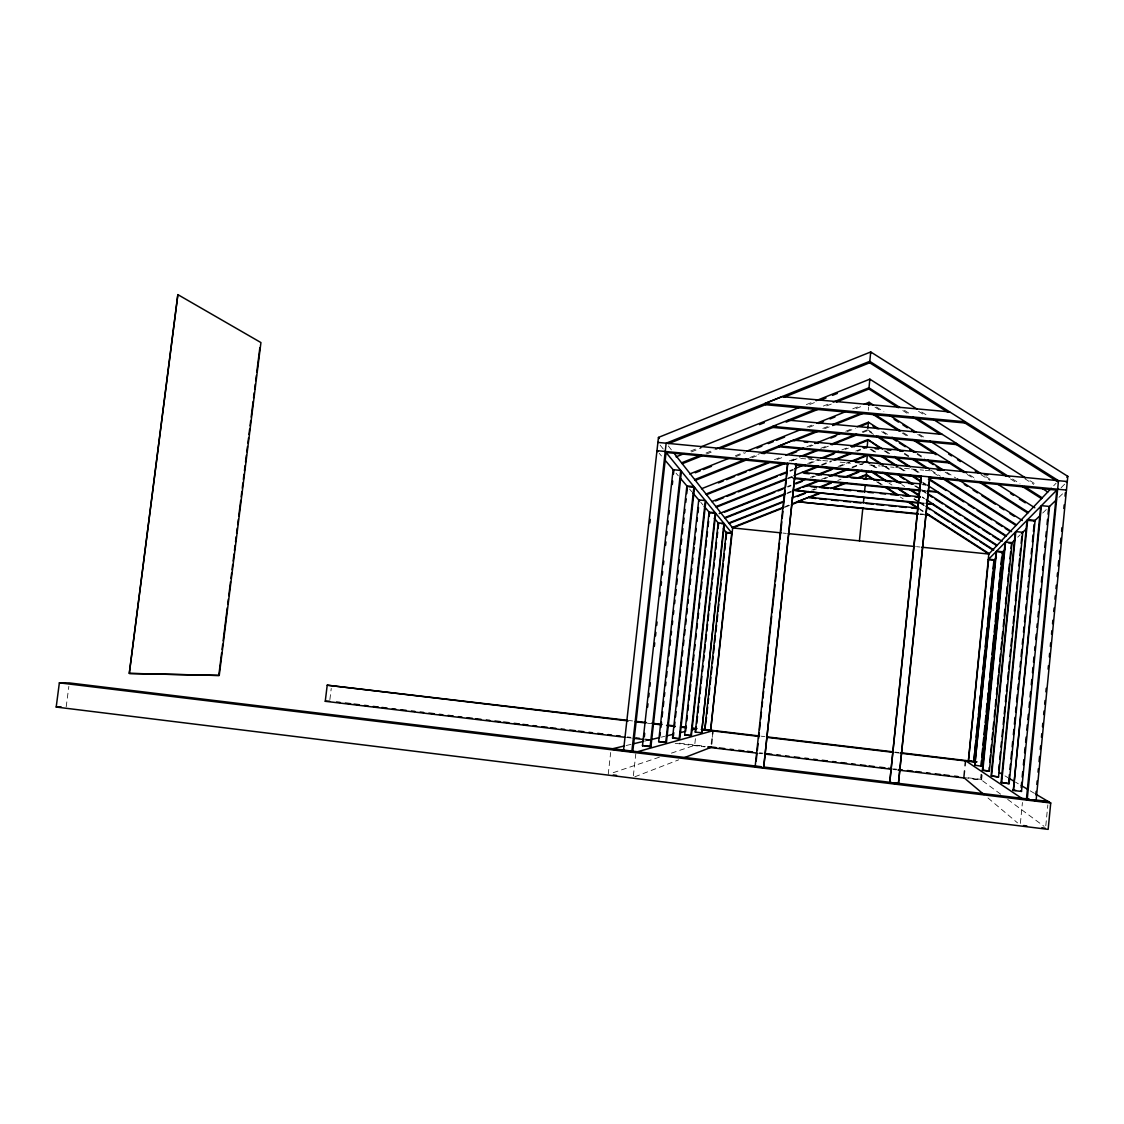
<?xml version="1.0" encoding="UTF-8"?>
<svg xmlns="http://www.w3.org/2000/svg" width="1124" height="1124" viewBox="0 0 1124 1124"><rect width="100%" height="100%" fill="white"/><g stroke="black" fill="none" stroke-linecap="round" stroke-linejoin="round"><path stroke-width="0.75" stroke-dasharray="5 3.75" d="M873.503 434.342L867.63 430.59L867.658 429.691L859.579 432.909M1020.381 823.4L1022.433 802.48M1045.798 825.761L1047.821 804.939M1000.669 794.204L980.535 779.283L981.041 774.225M981.575 774.591L981.069 779.677L963.844 777.611M982.109 774.97L981.603 780.084L969.408 778.623M868.248 410.302L868.585 407.099M671.407 753.136L694.688 745.31L695.601 737.035M712.251 737.344L712.616 734.028M633.36 775.757L635.805 753.825M608.225 774.366L610.669 752.49M329.88 699.606L331.243 688.422M66.19 706.841L68.859 686.342M1053.68 485.751L1056.082 483.222M1061.126 487.718L1064.821 484.008M1017.698 537.202L1020.199 534.785M1042.707 513.036L1046.458 509.397M1058.963 497.314L1063.964 492.481M690.754 450.963L697.259 448.364M806.344 404.612L812.849 401.999M691.415 451.918L701.151 448.012M809.8 404.457L816.277 401.844M706.013 453.056L714.147 449.783M823.316 406.059L829.821 403.46M706.617 453.998L714.723 450.738M826.702 405.904L833.193 403.305M735.405 455.726L743.554 452.466M807.13 427.05L813.65 424.451M852.779 408.813L859.298 406.2M735.855 456.583L745.605 452.691M808.957 427.373L817.078 424.127M856.052 408.56L862.558 405.961M749.849 457.566L759.585 453.674M822.838 428.427L829.315 425.841M751.872 457.777L759.95 454.546M824.58 428.75L831.043 426.179M774.45 459.688L782.543 456.456M806.863 446.762L813.34 444.191M845.754 431.265L852.231 428.694M777.091 459.533L783.611 456.934M809.701 446.537L812.961 445.244M847.215 431.602L855.364 428.356M789.203 460.952L796.677 457.974M820.787 448.35L828.866 445.132M791.17 461.023L799.304 457.777M823.709 448.069L828.585 446.13M862.754 432.529L867.63 430.59M792.42 460.559L798.391 458.185L807.088 459.013M789.835 470.605L793.094 469.312M807.72 463.495L817.471 459.618M841.862 449.923L848.367 447.338M790.06 471.307L793.305 470.015M809.505 463.58L819.227 459.716M845.164 449.403L848.409 448.125M787.474 478.192L792.701 476.154M821.616 464.633L831.381 460.756M855.771 451.075L860.647 449.136M787.699 478.88L792.912 476.843M821.742 465.364L831.465 461.5M857.401 451.202L860.647 449.923M787.587 486.467L790.846 485.175M810.39 477.419L813.65 476.126M838.068 466.446L849.477 461.922M787.812 487.071L791.057 485.793M812.16 477.419L815.406 476.126M839.754 466.474L849.505 462.61M787.587 492.719L790.804 491.441M821.489 479.288L827.952 476.731M852.161 467.134L857.008 465.21M786.884 493.675L791.774 491.736M824.342 478.838L827.601 477.545M852.02 467.879L863.429 463.355M811.697 490.176L814.942 488.884M813.453 490.106L816.698 488.814M837.759 480.482L841.005 479.203M785.578 506.404L788.809 505.126M784.805 507.317L789.694 505.378M634.807 776.81L678.671 759.852M613.212 772.68L659.774 757.042M626.124 745.535L631.154 744.327M644.558 741.138L649.588 739.943M661.319 737.147L664.663 736.346M808.83 459.182L820.998 460.348M822.74 460.517L831.437 461.346M840.134 462.175L850.573 463.172M859.256 464.015L862.74 464.338M869.695 465.013L880.134 466.01M881.876 466.179L894.044 467.345M895.786 467.5L909.695 468.834M911.438 469.003L923.605 470.169M925.347 470.338L930.574 470.83L939.594 476.604M922.692 484.079L926.176 484.416M922.481 484.739L925.965 485.076M793.038 477.742L789.554 477.405L793.249 478.431M922.059 490.303L925.558 490.64M921.863 490.949L925.333 491.3M920.795 502.779L924.279 503.116M920.612 503.355L924.083 503.692M920.12 513.865L923.577 514.202M919.825 514.356L923.324 514.694M782.88 533.057L786.35 533.408M916.566 546.671L920.022 547.023M629.089 720.512L632.573 720.934M761.299 736.206L764.77 736.613M895.238 752.082L898.722 752.504M647.424 723.196L650.908 723.603M894.549 752.518L899.762 753.136M627.262 736.908L630.747 737.316M644.67 738.988L649.883 739.62M679.472 743.175L705.577 746.294M759.529 752.771L762.999 753.192M893.524 768.844L897.008 769.266M968.354 777.822L980.535 779.283M694.688 745.31L704.579 746.505M626.433 737.442L631.66 738.075M645.597 739.747L652.552 740.59M675.187 743.301L704.79 746.856M758.756 753.333L762.241 753.754M892.807 769.42L896.292 769.842M1004.982 775.897L1007.947 777.653M1015.351 782.037L1018.316 783.793M1030.174 790.818L1034.614 793.446M921.736 412.058L927.665 415.824M1029.977 480.693L1035.921 484.458M918.533 411.3L925.909 415.978M1024.863 478.74L1033.715 484.36M904.469 410.358L910.398 414.124M1012.584 479.021L1019.988 483.713M902.811 410.555L908.712 414.292M1010.49 478.936L1017.852 483.615M876.481 407L883.886 411.707M919.39 434.314L925.305 438.079M985.973 476.688L991.888 480.454M874.95 407.113L882.312 411.806M917.69 434.328L923.591 438.079M981.069 474.679L989.921 480.313M903.499 432.782L909.386 436.519M969.619 474.918L975.491 478.655M902.193 432.993L908.094 436.758M967.188 474.426L974.564 479.147M883.239 431.686L889.154 435.466M917.282 453.422L924.687 458.142M946.886 472.319L955.765 477.995M881.68 431.63L887.581 435.395M917.086 454.237L921.497 457.061M945.101 472.136L951.002 475.902M867.658 429.691L875.034 434.398M904.511 453.253L910.398 457.018M931.037 470.211L940.451 476.239M904.342 454.068L908.754 456.878M885.473 450.85L889.871 453.674M914.796 469.635L920.668 473.387M884.096 450.794L888.522 453.632M913.615 469.706L919.53 473.485M871.536 449.375L878.856 454.068M900.816 468.146L906.675 471.897M922.776 482.224L925.698 484.107M870.074 449.235L874.5 452.073M899.565 468.146L905.466 471.925M923.155 483.278L926.106 485.161M884.953 466.109L892.287 470.801M915.709 485.849L920.106 488.673M921.568 489.614L925.965 492.424M885.066 466.91L890.981 470.689M914.585 485.863L920.5 489.642M921.975 490.598L926.401 493.436M872.561 465.139L878.42 468.919M924.827 498.733L922.116 496.991L925.136 499.646M871.058 464.886L878.364 469.579M901.757 484.613L904.679 486.495M914.135 498.663L918.547 501.515M920.022 502.456L924.448 505.308M888.986 483.137L891.922 485.02M913.967 499.211L918.378 502.049M919.854 503.004L924.265 505.842M877.999 482.027L882.396 484.851M919.98 509.06L923.352 511.237M876.622 481.76L881.047 484.613M900.24 496.977L903.19 498.887M919.811 509.594L922.72 511.462M1007.666 799.389L1044.084 826.351M987.996 797.984L1017.515 822.88M659.226 453.309L661.474 455.965M676.072 473.19L678.32 475.831M689.56 489.081L691.794 491.736M700.786 502.33L703.034 504.985M660.097 445.118L663.399 449.164M668.302 445.933L671.52 450.036"/><path stroke-width="1.5" d="M867.124 447.338L867.883 439.582L882.537 448.968M898.385 407.745L868.894 389.002L869.836 379.153L917.282 409.234M948.108 412.368L869.681 362.771L870.707 351.952L1067.8 476.351L1036.089 800.611L1032.352 799.754M879.656 447.956L867.883 439.582L851.613 446.045M868.402 423.158L868.445 422.231L857.092 426.755M869.049 403.361L869.091 402.294L864.187 404.247M869.793 380.39L869.836 379.153L816.108 400.692M870.664 353.428L870.707 351.952L658.453 437.419L623.511 750.635L629.51 750.972M1021.168 787.545L1021.688 782.318M1022.194 777.091L1022.714 771.865M1023.388 764.91L1023.908 759.684M1024.596 752.715L1025.102 747.488M1025.622 742.276L1026.128 737.049M1026.816 730.08L1027.336 724.854M1027.842 719.627L1028.362 714.414M1029.036 707.446L1029.556 702.219M1030.076 696.992L1030.582 691.766M1031.27 684.811L1031.776 679.584M1032.464 672.616L1032.984 667.389M1033.49 662.177L1034.01 656.95M1034.698 649.981L1035.035 646.497M1035.724 639.542L1036.23 634.315M1036.918 627.347L1037.255 623.862M1037.944 616.893L1038.464 611.681M1039.138 604.712L1039.658 599.485M1040.346 592.517L1040.684 589.032M1041.372 582.077L1041.878 576.851M1042.566 569.882L1042.917 566.398M1043.592 559.443L1044.112 554.216M1044.8 547.248L1045.306 542.021M1045.826 536.794L1046.332 531.582M1047.02 524.613L1047.54 519.386M1048.046 514.16L1048.566 508.947M1021.491 791.436L1049.507 506.446L1041.428 505.659L1013.356 790.467L1021.491 791.436L1020.831 791.029M788.163 464.24L666.068 452.48L632.812 751.366L631.828 751.633L666.153 443.207L869.723 361.338L1058.485 480.679L1027.21 799.543L1026.451 799.038L1056.771 490.106L929.45 477.841M1035.808 794.879L1036.145 791.38M1036.834 784.397L1037.171 780.899M1038.028 772.174L1038.379 768.676M1039.054 761.693L1039.574 756.452M1040.248 749.455L1040.599 745.971M1041.442 737.232L1041.793 733.747M1042.468 726.75L1042.819 723.266M1043.676 714.527L1044.013 711.028M1044.702 704.046L1045.039 700.547M1045.896 691.822L1046.233 688.324M1048.116 669.117L1048.453 665.619M1049.31 656.894L1049.647 653.395M1050.336 646.412L1050.673 642.914M1051.53 634.175L1051.867 630.69M1052.556 623.694L1052.893 620.209M1053.75 611.47L1054.087 607.986M1054.944 599.247L1055.295 595.748M1055.97 588.765L1056.307 585.267M1057.164 576.542L1057.515 573.043M1058.19 566.06L1058.71 560.82M1059.384 553.837L1059.735 550.338M1060.41 543.356L1060.93 538.115M1061.604 531.118L1061.955 527.634M1063.838 508.413L1064.175 504.929M1065.032 496.19L1065.369 492.691M1036.103 794.331L1050.729 803L1048.158 829.371L56.2 707.052L59.361 682.844L69.295 682.928L760.765 766.666M973.988 759.754L975.899 740.66M976.236 737.189L978.147 718.11M978.498 714.639L980.409 695.545M980.746 692.075L982.657 672.981M983.008 669.511L984.919 650.417M985.256 646.946L987.167 627.852M987.518 624.382L990.469 594.877M990.82 591.407L992.717 572.327M993.068 568.842L993.939 560.173L996.44 557.757M974.803 765.205L981.252 766.175L1002.636 551.758L996.581 551.139L974.803 765.205L996.159 551.575M981.407 760.723L981.252 766.175M981.744 757.239L982.615 748.556M982.966 745.086L983.655 738.131M984.006 734.646L984.863 725.964M985.214 722.493L985.903 715.538M986.254 712.068L987.125 703.371M987.462 699.901L988.165 692.946M988.502 689.476L989.373 680.779M989.724 677.308L991.621 658.186M991.972 654.716L993.883 635.594M994.22 632.124L994.923 625.169M995.26 621.698L996.131 613.016M996.482 609.531L997.171 602.576M997.522 599.106L998.379 590.423M998.73 586.939L999.419 579.984M999.77 576.514L1000.641 567.831M1000.978 564.346L1001.681 557.406M982.812 770.46L1005.573 542.021L1012.036 542.667L989.317 771.233L982.404 770.193L1005.095 542.499M989.317 771.233L989.232 767.481M989.752 762.269L990.441 755.314M990.792 751.83L991.48 744.875M992 739.662L992.689 732.707M993.04 729.223L993.728 722.268M994.248 717.056L994.937 710.101M995.288 706.617L995.976 699.662M996.496 694.449L997.185 687.495M997.536 684.01L998.393 675.313M998.744 671.843L999.433 664.888M999.784 661.404L1000.472 654.449M1000.992 649.236L1001.681 642.282M1002.032 638.797L1002.72 631.843M1003.24 626.63L1003.929 619.675M1004.28 616.191L1004.968 609.236M1005.488 604.024L1006.177 597.069M1006.528 593.584L1007.216 586.63M1007.736 581.417L1008.425 574.462M1008.776 570.978L1009.464 564.023M1009.984 558.811L1010.673 551.842M1011.024 548.372L1011.544 543.159L1008.326 542.822M1015.295 532.158L991.087 775.869L998.519 777.007L1022.77 532.298L1015.843 531.61L991.551 776.178M998.716 769.729L999.236 764.517M999.756 759.29L1000.444 752.321M1000.964 747.095L1001.484 741.868M1001.99 736.641L1002.692 729.673M1003.212 724.446L1003.901 717.477M1004.238 713.993L1004.926 707.024M1005.446 701.812L1006.135 694.843M1006.486 691.358L1007.174 684.39M1007.694 679.163L1008.383 672.194M1008.734 668.71L1009.422 661.741M1009.942 656.514L1010.631 649.546M1010.968 646.075L1011.67 639.106M1012.19 633.88L1012.879 626.911M1013.216 623.427L1013.904 616.458M1014.424 611.231L1014.944 606.005M1015.464 600.778L1016.321 592.067M1016.672 588.583L1017.361 581.628M1017.712 578.143L1018.4 571.175M1018.92 565.948L1019.609 558.979M1019.96 555.495L1020.648 548.526M1021.168 543.299L1021.856 536.331M1001.625 782.768L1027.673 519.611L1035.12 520.356L1009.127 783.681L1001.077 782.416L1027.027 520.257L1034.459 520.988M1008.734 781.587L1009.408 774.633M1009.928 769.42L1010.448 764.208M1010.954 758.995L1011.642 752.054M1012.162 746.842L1012.668 741.629M1013.356 734.674L1013.876 729.462M1014.396 724.249L1015.07 717.309M1015.59 712.096L1016.11 706.884M1016.616 701.671L1017.304 694.716M1017.824 689.504L1018.33 684.291M1018.85 679.079L1019.538 672.138M1020.058 666.925L1020.564 661.713M1021.084 656.5L1021.772 649.546M1022.278 644.333L1022.798 639.12M1023.486 632.18L1023.992 626.967M1024.512 621.755L1025.2 614.8M1025.706 609.587L1026.226 604.389M1026.746 599.176L1027.434 592.222M1027.94 587.009L1028.46 581.796M1028.966 576.584L1029.654 569.643M1030.174 564.431L1030.694 559.218M1031.2 554.006L1031.72 548.793M1032.408 541.838L1033.096 534.898M1033.434 531.413L1034.122 524.472M1013.356 790.467L1040.684 506.418M964.533 770.839L963.844 777.611L983.978 794.584M965.038 765.767L965.544 760.681L975.871 761.903M1051.277 488.28L988.811 554.034L968.41 761.018L988.628 559.204L994.333 559.794L973.806 761.496M889.702 782.88L920.921 477.026L921.202 476.084L889.702 782.88L898.385 783.934L929.815 476.913L898.385 783.934M868.754 405.497L869.091 402.294L873.517 405.118M867.812 428.202L868.445 422.231L878.799 428.848M863.471 462.652L866.702 461.374L867.391 454.813L883.492 465.167M859.41 540.855L862.853 507.978M863.387 502.793L863.934 497.595M864.468 492.41L865.199 485.484M865.916 478.571L866.632 471.406M763.66 767.608L796.115 464.057L763.66 767.608L755.159 766.582L787.671 463.243L786.674 476.45M756.185 761.004L756.93 754.021M757.309 750.537L758.054 743.554M758.616 738.313L759.178 733.073M759.543 729.574L760.302 722.591M760.667 719.107L761.426 712.124M761.988 706.884L762.536 701.643M762.915 698.159L763.66 691.176M764.039 687.677L764.98 678.952M765.346 675.468L768.338 647.536M768.718 644.038L771.71 616.107M772.09 612.608L775.082 584.677M775.448 581.192L776.192 574.209M776.572 570.711L778.44 553.261M778.82 549.762L779.564 542.78M779.944 539.295L781.812 521.831M782.192 518.347L782.936 511.364M783.302 507.865L785.184 490.415M785.55 486.917L786.308 479.934M672.545 738.018L698.749 499.927L705.324 500.587L679.163 738.805L672.545 738.018L679.795 738.637L705.844 501.234M673.388 736.108L673.768 732.623M674.344 727.383L674.92 722.142M675.496 716.915L676.072 711.675M676.648 706.448L677.224 701.207M677.8 695.981L678.376 690.74M678.952 685.514L679.528 680.273M679.908 676.788L680.484 671.548M681.06 666.321L681.636 661.081M682.212 655.854L682.788 650.613M683.364 645.387L683.94 640.146M684.516 634.919L685.092 629.679M685.668 624.452L686.244 619.212M686.82 613.985L687.396 608.744M687.972 603.504L688.352 600.019M688.928 594.793L689.504 589.552M690.08 584.325L690.656 579.085M691.232 573.844L691.808 568.618M692.384 563.377L692.96 558.15M693.536 552.91L694.112 547.683M694.491 544.185L695.264 537.216M695.84 531.975L696.22 528.491M696.992 521.508L697.372 518.024M697.948 512.783L698.524 507.556M684.671 734.899L709.089 512.123L715.243 512.741L690.867 735.644L684.671 734.899L691.401 735.489L715.707 513.317M685.612 731.288L686.188 726.076M686.75 720.877L687.326 715.679M687.888 710.466L688.464 705.268M689.04 700.055L689.602 694.857M689.981 691.386L690.74 684.446M691.12 680.975L691.892 674.035M692.272 670.564L693.03 663.624M693.41 660.153L693.972 654.955M694.548 649.742L695.124 644.544M695.686 639.345L696.262 634.133M696.824 628.934L697.4 623.722M697.976 618.523L698.538 613.311M699.114 608.112L699.676 602.914M700.252 597.701L700.828 592.503M701.207 589.032L701.966 582.091M702.345 578.621L703.104 571.68M703.484 568.21L704.242 561.269M704.622 557.799L705.38 550.858M705.76 547.388L706.532 540.447M706.912 536.977L707.474 531.778M708.05 526.58L708.612 521.367M709.188 516.169L709.567 512.699L714.176 513.162M701.615 732.722L695.306 732.16L718.18 522.857L723.982 523.447L701.615 732.722L724.39 523.939L721.496 523.644M696.374 726.821L695.306 732.16M696.754 723.336L697.512 716.381M697.892 712.911L698.664 705.956M699.044 702.472L699.606 697.259M699.985 693.775L700.744 686.82M701.123 683.35L701.882 676.381M702.458 671.168L703.034 665.956M703.596 660.743L704.172 655.517M704.551 652.046L705.31 645.092M705.689 641.607L706.448 634.653M706.827 631.168L707.586 624.213M707.965 620.743L708.724 613.788M709.104 610.304L709.862 603.349M710.242 599.879L711.014 592.91M711.394 589.44L712.152 582.485M712.532 579L713.094 573.788M713.67 568.575L714.232 563.349M714.625 559.878L715.384 552.924M715.763 549.439L716.522 542.485M717.084 537.272L717.66 532.045M718.039 528.575L718.615 523.362M706.504 717.435L704.734 729.743L726.245 532.355L731.71 532.917L710.649 730.277L732.665 527.929L673.669 452.775M706.884 713.951L707.642 706.982M708.022 703.498L708.598 698.271M708.977 694.787L709.736 687.818M710.115 684.333L710.874 677.379M711.253 673.894L712.012 666.925M712.391 663.441L713.15 656.472M713.529 652.988L714.288 646.019M714.667 642.535L715.426 635.566M715.805 632.081L716.564 625.127M716.943 621.642L717.702 614.673M718.081 611.189L718.84 604.22M719.219 600.736L719.978 593.767M720.358 590.283L721.116 583.314M721.496 579.829L723.21 564.164M723.589 560.679L724.348 553.711M724.727 550.226L725.486 543.257M725.865 539.773L726.624 532.804L723.252 528.828M711.534 743.976L712.082 739.002M712.616 734.028L712.981 730.712L701.446 729.35M649.911 522.885L650.29 519.414M642.478 745.746L673.121 469.692L680.722 470.436L650.136 746.673L642.478 745.746L643.35 745.521M644.319 736.824L644.698 733.34M647.593 707.235L647.986 703.764M648.759 696.796L649.138 693.325M649.911 686.357L650.304 682.872M654.351 646.328L654.744 642.858M655.517 635.889L655.896 632.419M656.669 625.45L657.062 621.965M659.957 595.861L660.336 592.39M661.109 585.421L661.502 581.951M662.275 574.982L662.654 571.498M663.427 564.543L663.82 561.059M665.548 545.407L665.942 541.923M666.715 534.954L667.094 531.483M667.867 524.515L668.26 521.03M669.033 514.075L669.412 510.591M672.307 484.486L672.7 481.016M673.473 474.047L673.852 470.577L664.846 459.941M650.136 746.673L650.979 746.448L681.439 471.307M658.636 741.601L686.876 485.919L693.929 486.622L665.731 742.444L658.636 741.601L666.448 742.247L694.534 487.366M659.957 736.164L660.336 732.679M660.912 727.453L661.502 722.212M662.078 716.971L662.654 711.745M663.23 706.504L663.806 701.278M664.382 696.037L664.776 692.553M665.548 685.57L665.928 682.085M666.504 676.845L667.08 671.618M667.656 666.377L668.246 661.151M668.822 655.91L669.398 650.684M669.974 645.443L670.55 640.216M671.126 634.976L671.52 631.491M672.293 624.508L672.672 621.024M673.445 614.041L673.824 610.543M674.597 603.574L674.99 600.076M675.566 594.849L676.142 589.608M676.718 584.382L677.294 579.141M677.87 573.914L678.264 570.416M679.037 563.447L679.416 559.949M680.189 552.98L680.568 549.481M681.144 544.255L681.734 539.014M682.31 533.788L682.886 528.547M683.462 523.306L684.038 518.08M684.614 512.839L685.008 509.355M685.781 502.372L686.16 498.887M686.736 493.647L687.312 488.42M624.705 737.246L325.257 701.292L327.21 685.19L627.347 720.315M129.288 673.417L177.859 294.628L129.288 673.417L218.801 675.44L221.625 652.889M222.06 649.433L222.707 644.221M223.142 640.75L227.273 607.817M227.708 604.347L228.355 599.148M228.79 595.678L230.532 581.811M230.968 578.34L231.614 573.128M232.05 569.671L232.71 564.459M233.132 561.002L234.003 554.062M234.438 550.591L235.099 545.393M235.534 541.923L236.18 536.724M236.616 533.254L237.262 528.055M237.698 524.585L238.358 519.386M238.78 515.916L240.747 500.306M241.168 496.836L241.829 491.638M242.264 488.167L242.91 482.969M243.346 479.498L243.992 474.3M244.428 470.83L245.088 465.631M245.524 462.161L246.381 455.234M246.816 451.764L247.477 446.565M247.912 443.095L248.559 437.896M248.994 434.426L249.64 429.213M250.076 425.757L250.736 420.545M251.172 417.088L253.125 401.479M253.56 398.008L254.207 392.81M254.642 389.34L255.288 384.141M255.724 380.671L256.384 375.472M256.806 372.002L259.855 347.723M129.78 673.473L219.236 675.482L260.937 342.567L177.859 294.628M935.856 454.461L936.151 453.576L793.614 440.144L779.143 445.919L779.438 446.818L949.134 462.933L949.471 462.076L779.143 445.919M943.205 477.995L942.924 478.74L937.711 478.234M1058.485 480.679L1057.6 481.62L962.903 421.725M1066.873 477.307L1067.8 476.351M1057.642 489.221L988.249 559.583L993.939 560.173M1066.367 482.449L1067.294 481.522L657.891 442.42M1001.442 552.924L1005.193 549.299M1011.445 543.243L1015.197 539.618M1021.449 533.577L1026.451 528.744M1033.954 521.494L1040.206 515.452M1048.734 507.205L1056.462 499.73M755.159 766.582L760.695 766.863M765.107 403.46L965.333 421.795L964.87 422.975L765.514 404.71L765.107 403.46L782.079 396.646L949.625 411.862M668.611 443.615L767.523 403.853M783.737 397.334L869.681 362.771M676.1 456.85L684.235 453.576M700.519 447.057L799.824 407.225M759.529 424.605L764.39 422.652M821.138 399.905L826.014 397.952M832.491 395.353L837.366 393.4M681.566 462.835L701.123 455.009M715.777 449.136L816.797 408.672M833.081 402.153L868.922 387.794L900.029 407.548M682.268 463.734L701.741 455.937M719.599 448.799L776.389 426.052M786.126 422.146L820.211 408.504M836.439 401.999L868.894 389.002M689.757 473.963L728.886 458.325M746.814 451.16L800.611 429.663M816.909 423.144L844.63 412.072M695.25 472.811L700.126 470.872M703.371 469.565L711.492 466.32M756.972 448.153L761.847 446.2M768.338 443.601L773.214 441.662M776.459 440.355L784.58 437.11M818.694 423.481L823.569 421.528M830.06 418.943L834.935 416.99M694.702 479.583L746.603 458.859M761.201 453.028L816.347 431.026M832.561 424.549L861.757 412.887M695.32 480.355L748.64 459.07M763.182 453.267L779.339 446.818M818.117 431.335L793.881 441.001L793.614 440.144M832.659 425.532L863.373 413.267M701.517 488.743L769.589 461.627M785.788 455.164L803.618 448.054M814.956 443.544L840.893 433.204M718.391 482.927L723.28 480.974M726.54 479.681L734.689 476.436M737.948 475.129L746.111 471.883M749.371 470.577L768.942 462.793M791.774 453.689L796.663 451.736M830.903 438.093L835.792 436.154M861.883 425.757L866.773 423.804M706.041 494.012L783.625 463.144M799.782 456.709L815.94 450.274M830.481 444.486L856.347 434.187M706.574 494.686L784.664 463.608M802.55 456.484L818.82 450.007M831.844 444.837L857.865 434.468M711.787 501.613L786.589 471.897M794.71 468.666L804.475 464.788M820.731 458.325L838.616 451.216M715.51 500.925L723.617 497.707M726.849 496.429L734.956 493.197M738.201 491.919L777.091 476.464M780.337 475.171L785.198 473.232M825.719 457.131L833.811 453.913M851.641 446.832L867.854 440.383M715.918 506.601L785.845 478.838M793.98 475.607L818.37 465.926M832.996 460.123L850.882 453.014M863.892 447.844L867.152 446.551M716.381 507.191L786.083 479.512M803.913 472.445L818.497 466.643M834.711 460.208L850.91 453.773M719.191 513.584L784.327 487.746M794.106 483.882L805.501 479.358M816.909 474.834L833.193 468.385M851.107 461.276L867.391 454.813M724.488 512.179L774.815 492.228M778.061 490.935L782.936 489.01M795.918 483.854L802.424 481.283M818.651 474.848L831.648 469.692M852.751 461.332L865.733 456.175M724.601 517.672L784.355 493.998M792.42 490.795L818.258 480.566M829.568 476.084L847.327 469.045M725.008 518.192L785.269 494.321M796.958 489.727L799.909 488.547M802.859 487.38L819.452 480.777M832.477 475.621L848.761 469.158M728.816 522.969L784.074 501.107M792.195 497.89L808.451 491.455M819.817 486.959L832.828 481.817M844.194 477.307L862.08 470.239M729.195 523.447L782.669 502.288M797.253 496.513L805.346 493.31M819.93 487.535L831.282 483.053M845.866 477.279L858.82 472.15M732.3 527.465L783.962 507.05M792.041 503.847L819.48 493M830.791 488.533L845.318 482.786M856.614 478.318L866.309 474.497L875.076 480.145M918.083 514.188L797.576 501.697L808.746 497.286L918.519 508.118M732.665 527.929L783.175 507.964M791.324 504.746L797.843 502.161M809.252 497.651L820.661 493.141M833.699 487.985L846.723 482.842M859.762 477.686L866.281 475.101L872.182 478.908M683.547 757.969L711.169 747.291L707.881 746.898M712.981 730.712L635.987 752.139L611.049 749.118L624.452 745.929M665.731 742.444L666.448 742.247M632.826 743.933L642.886 741.531M651.26 739.536L659.633 737.541M666.335 735.953L673.037 734.351M679.739 732.75L684.769 731.555M691.471 729.954L696.501 728.759M56.2 707.052L61.188 706.94M325.257 701.292L329.683 701.207M788.303 420.137L942.334 434.412M804.25 442.041L807.706 442.364M814.633 443.025L818.103 443.348M851.009 446.453L854.465 446.776M863.12 447.605L866.59 447.928M875.245 448.743L878.715 449.066M887.37 449.881L890.84 450.218M899.495 451.033L902.951 451.356M761.159 453.267L764.643 453.604M808.24 457.777L811.725 458.1M855.322 462.273L858.806 462.61M937.276 470.113L940.774 470.45M984.357 474.609L987.856 474.946M1066.465 490.064L656.978 450.668L657.849 451.693M797.113 464.704L805.796 465.533M809.266 465.87L817.935 466.699M821.419 467.036L828.36 467.71M833.558 468.202L840.513 468.877M843.984 469.214L852.652 470.043M856.123 470.38L863.077 471.04M868.276 471.546L876.959 472.389M880.429 472.712L887.37 473.387M890.84 473.724L899.523 474.553M902.994 474.89L911.676 475.719M915.147 476.056L920.345 476.562M929.028 477.391L934.241 477.897M795.146 464.914L920.725 477.012M802.157 472.403L920.935 483.91M804.082 473.274L809.308 473.78M816.277 474.454L821.489 474.96M828.458 475.635L831.943 475.972M838.911 476.646L844.138 477.152M851.093 477.826L856.319 478.332M863.288 479.007L866.773 479.344M873.727 480.018L878.954 480.524M885.923 481.198L891.135 481.704M896.362 482.21L901.589 482.716M908.557 483.39L913.77 483.896M794.78 477.911L920.317 490.134M927.3 490.823L937.753 491.834L927.075 491.469M793.249 478.431L920.12 490.781M805.655 485.596L920.373 496.822M811.022 486.72L816.221 487.226M821.419 487.746L828.346 488.42M833.544 488.926L838.743 489.432M843.941 489.952L850.868 490.626M857.809 491.3L863.007 491.806M868.206 492.326L873.404 492.832M880.331 493.506L885.529 494.012M890.728 494.532L897.669 495.206M902.867 495.712L908.066 496.232M914.992 496.906L920.191 497.412M919.067 502.611L793.811 490.289L918.884 503.173M926.021 503.285L932.976 503.974L927.553 504.03M815.841 498.522L808.746 497.286M819.326 498.859L826.266 499.548M831.479 500.068L838.434 500.742M843.646 501.262L850.587 501.95M854.071 502.288L861.012 502.976M866.225 503.496L873.179 504.184M876.65 504.521L883.605 505.21M888.817 505.73L895.758 506.418M899.242 506.755L906.183 507.444M911.395 507.964L918.35 508.652M688.914 486.818L693.129 487.226M797.576 501.697L918.392 513.682M925.291 514.37L928.747 514.722L925.066 514.876M997.662 551.729L1002.201 552.193M732.426 527.915L781.138 532.874M788.093 533.577L914.824 546.503M921.75 547.205L989.303 554.09M726.624 532.804L732.075 533.366L665.239 451.455M636.043 721.341L646.483 722.577M651.709 723.196L662.134 724.432M667.361 725.05L674.316 725.879M681.27 726.708L686.497 727.326M691.71 727.945L696.936 728.563M702.149 729.181L759.557 735.995M766.512 736.824L893.496 751.886M900.464 752.701L972.386 761.327M973.524 761.37L976.995 761.791M327.21 685.19L628.274 720.92M635.243 721.749L645.682 722.985M652.637 723.814L661.348 724.839M666.56 725.458L675.271 726.497M680.484 727.116L685.71 727.734M692.665 728.563L696.149 728.97M701.376 729.588L758.798 736.403M767.495 737.442L892.807 752.307M901.504 753.333L976.334 762.212M982.404 770.193L988.881 770.966M992.815 776.08L998.519 777.007M336.652 702.036L340.122 702.458M345.349 703.076L350.576 703.708M354.046 704.13L359.273 704.748M364.499 705.38L367.969 705.788M373.196 706.42L378.409 707.052M381.893 707.46L387.12 708.092M392.332 708.724L395.817 709.132M401.043 709.764L406.256 710.382M411.482 711.014L414.953 711.436M420.179 712.054L423.664 712.476M428.876 713.108L434.103 713.726M439.315 714.358L442.8 714.78M448.026 715.398L453.239 716.03M458.466 716.648L461.95 717.07M467.163 717.702L472.389 718.32M475.873 718.742L481.086 719.36M486.313 719.992L489.783 720.414M495.01 721.032L500.236 721.664M503.707 722.086L508.933 722.704M514.146 723.336L519.372 723.954M522.857 724.376L528.069 725.008M533.296 725.626L536.78 726.048M541.993 726.68L547.219 727.298M550.69 727.72L555.916 728.338M561.143 728.97L564.613 729.392M569.84 730.01L575.067 730.642M578.537 731.064L583.763 731.682M588.976 732.314L592.46 732.736M597.687 733.354L602.9 733.986M608.126 734.604L611.611 735.026M616.823 735.658L620.308 736.065M635.973 737.948L639.444 738.37M710.804 746.926L716.016 747.558M719.501 747.966L724.713 748.598M729.94 749.23L733.424 749.638M738.637 750.27L743.863 750.888M747.348 751.31L752.56 751.942M766.484 753.614L771.71 754.232M776.923 754.864L780.407 755.272M785.634 755.904L789.104 756.326M794.331 756.944L799.543 757.576M804.77 758.208L808.254 758.616M813.467 759.248L816.951 759.669M822.178 760.288L827.39 760.92M832.617 761.538L836.087 761.96M841.314 762.592L846.541 763.21M851.753 763.842L855.238 764.264M860.464 764.882L865.677 765.514M869.161 765.922L874.374 766.554M879.6 767.186L884.827 767.804M888.297 768.226L891.782 768.647M898.736 769.476L902.221 769.898M907.447 770.516L912.66 771.148M916.144 771.57L921.371 772.188M926.583 772.82L930.068 773.242M935.28 773.86L940.507 774.492M943.991 774.9L949.204 775.532M954.431 776.164L957.915 776.572M633.402 738.285L643.855 739.536M708.261 747.277L757.014 753.122M765.725 754.162L891.065 769.209M898.034 770.052L964.195 777.991M1001.077 782.416L1009.127 783.681M644.881 745.704L650.979 746.448M1012.724 790.046L1015.97 790.439M764.25 767.088L891.402 782.487M894.887 782.908L1028.994 799.15M1034.221 799.782L1048.158 801.468M889.562 782.459L898.216 783.512M1026.451 799.038L1029.401 799.403M1049.437 802.227L1022.77 798.995L965.544 760.681M59.361 682.844L1050.729 803M613.212 774.984L616.542 775.391M1023.543 825.55L1026.872 825.957M1041.878 827.812L1045.222 828.219M982.221 762.409L983.303 763.041M999.053 772.385L1002.018 774.141M1009.422 778.525L1013.876 781.166M1021.28 785.55L1027.21 789.062M933.594 419.575L1025.538 477.883M1041.85 488.223L1047.779 491.975M916.313 417.889L1009.619 477.138M1024.428 486.537L1042.201 497.834M913.138 417.102L939.692 433.976M954.431 443.334L1006.064 476.126M1022.278 486.439L1041.456 498.606M889.801 415.473L916.425 432.431M929.745 440.903L981.533 473.864M997.803 484.233L1034.797 507.767M894.114 419.308L898.526 422.132M902.951 424.942L907.377 427.752M911.789 430.576L914.739 432.445M948.642 454.026L951.592 455.908M957.493 459.66L960.43 461.543M975.182 470.928L978.119 472.797M1010.546 493.45L1013.497 495.319M1019.398 499.07L1025.285 502.821M874.121 414.039L900.563 430.899M915.259 440.271L966.682 473.035M979.903 481.465L1028.39 512.375M872.646 414.166L899.228 431.11M912.533 439.596L936.166 454.658M947.982 462.189L964.223 472.544M979.004 481.971L1027.743 513.036M892.119 437.348L915.807 452.48M927.637 460.039L943.921 470.436M957.241 478.936L1022.362 520.524M872.828 425.982L877.254 428.806M893.482 439.175L896.432 441.058M899.383 442.94L905.284 446.706M909.709 449.53L914.135 452.354M928.874 461.781L933.299 464.605M936.25 466.488L942.151 470.253M964.28 484.388L967.216 486.271M973.117 490.036L977.543 492.86M981.969 495.684L995.246 504.17M999.672 506.994L1004.097 509.818M1009.998 513.584L1014.424 516.408M877.97 436.281L901.56 451.356M913.348 458.901L929.562 469.27M944.301 478.698L1016.518 524.866M876.439 436.224L898.469 450.303M911.69 458.761L926.373 468.16M942.53 478.487L1015.97 525.442M894.268 456.484L910.398 466.811M929.464 479.021L1011.586 531.61M895.898 458.353L907.714 465.926M928.382 479.161L946.099 490.514M950.539 493.352L963.816 501.866M968.256 504.704L974.157 508.484M977.107 510.366L991.874 519.836M996.3 522.66L1002.215 526.453M1005.165 528.336L1009.591 531.174M881.792 455.951L897.893 466.263M912.519 475.649L921.301 481.283M927.159 485.034L1006.205 535.726M880.401 455.852L896.615 466.249M909.878 474.764L921.68 482.337M936.418 491.792L1005.727 536.232M896.671 473.626L912.786 483.966M927.426 493.366L1002.116 541.332M870.313 457.426L882.115 465.013M899.832 476.379L904.258 479.231M907.209 481.114L911.634 483.966M927.876 494.391L932.302 497.229M935.252 499.126L942.629 503.861M945.579 505.758L951.48 509.551M954.445 511.448L960.346 515.242M964.771 518.08L979.524 527.563M982.474 529.446L989.865 534.195M992.815 536.092L998.716 539.871M866.702 461.374L869.625 463.257M884.293 472.684L900.422 483.053M910.679 489.642L919.474 495.291M926.19 499.618L997.171 545.238M882.747 472.403L898.835 482.73M909.063 489.319L919.291 495.895M932.442 504.339L996.749 545.674M871.367 471.153L887.595 481.592M897.907 488.238L909.709 495.825M925.923 506.264L993.742 549.903M872.814 472.726L886.035 481.241M899.27 489.755L909.555 496.372M927.202 507.725L930.138 509.622M934.55 512.46L949.26 521.929M952.197 523.812L968.368 534.223M971.305 536.12L977.192 539.899M980.128 541.796L993.363 550.31M886.78 487.69L898.483 495.22M908.726 501.824L918.968 508.413M925.825 512.839L989.176 553.64M885.473 487.465L897.289 495.08M907.616 501.74L917.943 508.385M926.808 514.104L988.811 554.034M680.568 478.487L687.509 486.678M692.918 493.057L699.662 501.009M704.158 506.306L709.778 512.937M714.26 518.234L718.756 523.531M658.453 437.419L659.324 438.501M956.763 443.573L956.369 444.57L773.031 427.443L772.68 426.389L956.763 443.573"/></g></svg>
